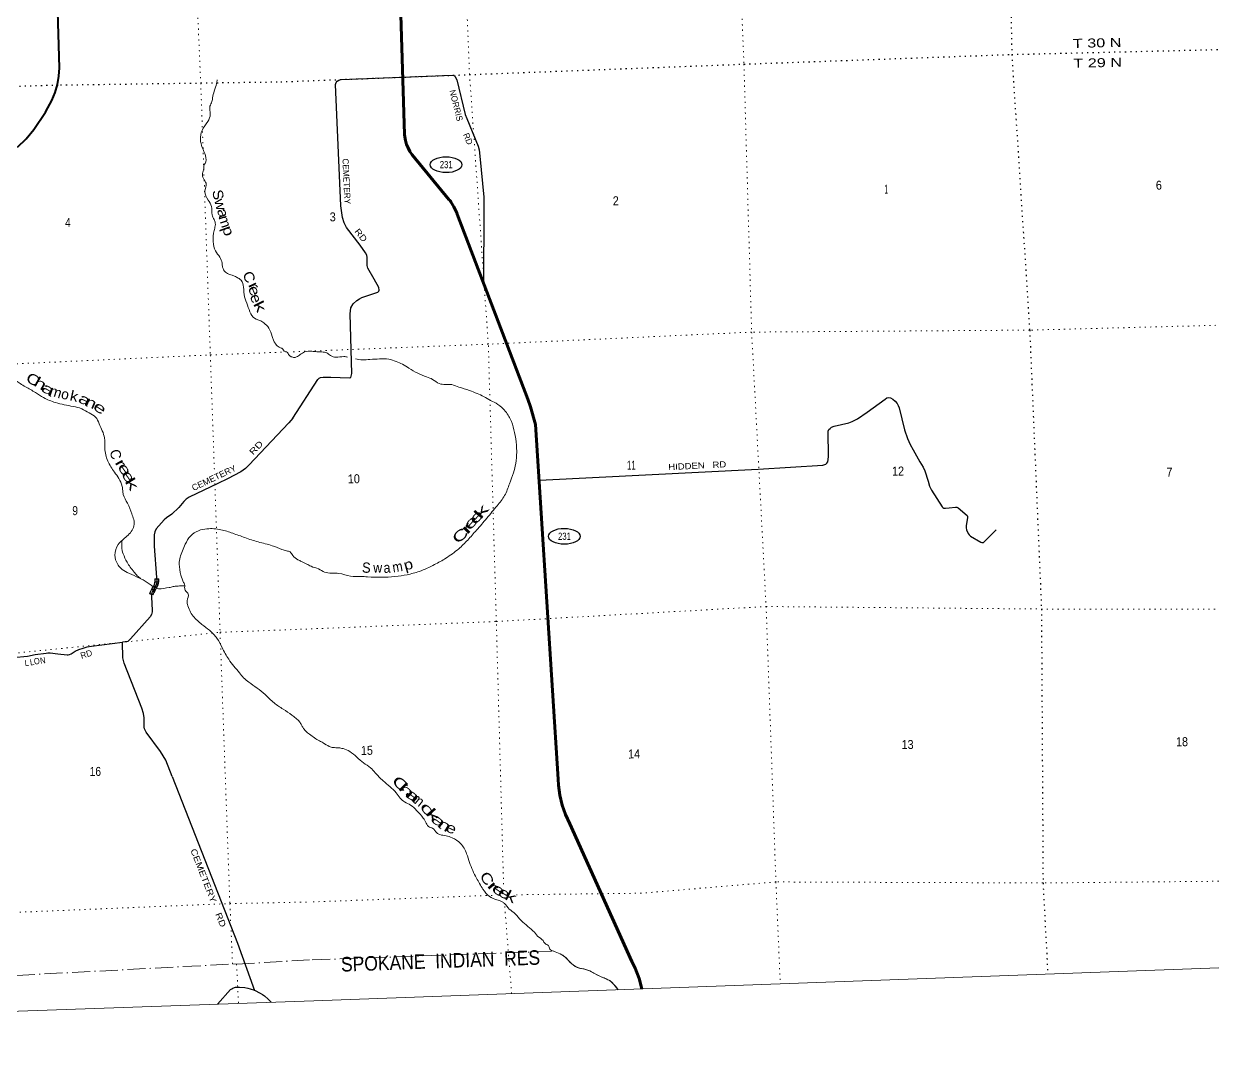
# Model space of a CAD drawing. Header units: feet. Extents: x 733631 to 986127, y 195788 to 388968.
# Drawn here: x 795670 to 818814, y 196827 to 216937 of the extents above; entities that cross this region are included whole.
import ezdxf
from ezdxf.enums import TextEntityAlignment as Align

# ---------------------------------------------------------------- set-up
doc = ezdxf.new("R2010")
doc.units = ezdxf.units.FT
doc.header["$LTSCALE"] = 70
doc.linetypes.add('DOT_DASHED', pattern=[7.7, 5, -1.2, 0.3, -1.2])
doc.linetypes.add('DOTTED', pattern=[1.5, 0.3, -1.2])
for name, color, linetype, lineweight in [('17', 7, 'Continuous', 25), ('23', 7, 'Continuous', 70), ('26', 7, 'Continuous', 40), ('29', 7, 'Continuous', 25), ('31', 7, 'Continuous', 13), ('39', 7, 'Continuous', 13), ('4', 7, 'Continuous', 13), ('44', 7, 'DOT_DASHED', 13), ('6', 7, 'DOTTED', 25), ('7', 7, 'DOTTED', 13)]:
    doc.layers.add(name, color=color, linetype=linetype, lineweight=lineweight)
doc.layers.add('30', color=7, linetype='Continuous')
doc.layers.add('41', color=7, linetype='Continuous')

msp = doc.modelspace()

# ---------------------------------------------------------------- linework, layer by layer
at = {"layer": '17'}
for centre in [(803893.59, 214192.09), (806196.16, 206953.16)]:
    msp.add_ellipse(centre, major_axis=(-309.24, 1), ratio=0.500121, dxfattribs=at)
at = {"layer": '23'}
msp.add_lwpolyline([(807707.92, 198137.27), (807651.9, 198342.5), (807574.73, 198540.79), (807508.29, 198674.78), (806305.06, 201355.14), (806220.49, 201533.33), (806155.01, 201719.38), (806109.34, 201911.26), (806083.97, 202106.86), (806078.67, 202221.62), (805631.91, 209131.06), (805538.37, 209476.96), (805485.23, 209627.3), (804110, 213230.82), (804100.44, 213255.87), (804088.65, 213280.82), (804047.13, 213368.66), (803987.49, 213466.75), (803970.89, 213491.71), (803950.27, 213516.75), (803233.49, 214386.86), (803189.89, 214449.82), (803153.11, 214516.99), (803123.56, 214587.63), (803101.55, 214660.98), (803087.33, 214736.22), (803082.74, 214779.99), (802959.72, 218801.98)], dxfattribs=at)
at = {"layer": '26'}
for points in [[(796280.11, 215595.21), (796325.59, 215753.35), (796354.29, 215915.37), (796365.9, 216079.5), (796305.82, 218053.55)], [(795547.22, 214531.2), (795716.77, 214696.97), (795868.07, 214879.55), (796089.85, 215218.02), (796140.99, 215297.48), (796218.35, 215442.7), (796280.11, 215595.21)]]:
    msp.add_lwpolyline(points, dxfattribs=at)
at = {"layer": '29'}
for points in [[(800910.31, 209255.13), (801395.13, 210007.46), (801419.57, 210035.67), (801449.63, 210046.95), (801500.35, 210052.58), (801650.68, 210052.58), (802011.45, 210037.54), (802035.89, 210046.95), (802047.16, 210069.51), (802056.54, 210127.79), (802026.48, 211286.03), (802041.53, 211402.61), (802086.61, 211481.57), (802154.27, 211545.51), (802206.88, 211579.36), (802251.96, 211601.91), (802567.63, 211707.2), (802586.45, 211726.02), (802590.2, 211748.58), (802582.67, 211797.45), (802492.47, 211962.92), (802372.22, 212173.5), (802355.33, 212228.05), (802357.18, 212384.09), (802347.82, 212427.36), (802327.12, 212474.34), (802221.9, 212624.76), (801951.32, 212970.73), (801906.25, 213061), (801876.16, 213166.28), (801846.09, 213391.91), (801740.87, 215753.5), (801754.99, 215790.2), (801775.66, 215816.53), (801801.96, 215835.33), (801845.18, 215852.25), (804025.75, 215934.01), (804044.58, 215928.41), (804055.85, 215920.89), (804072.77, 215902.08), (804100.91, 215843.75), (804268.18, 215170.66), (804296.33, 215091.65), (804521.81, 214550.14), (804538.76, 214478.73), (804551.87, 214354.59), (804627.03, 213557.37), (804627.03, 213301.65), (804625.2, 211880.84)], [(811234, 208338.95), (811286.32, 208358.48), (811308.87, 208377.28), (811325.78, 208401.73), (811340.81, 208499.5), (811333.29, 209003.41), (811346.45, 209035.37), (811370.87, 209056.06), (811399.06, 209080.5), (811453.55, 209101.18), (811739.16, 209161.35), (811801.17, 209189.55), (811904.51, 209244.08), (812092.42, 209371.94), (812445.67, 209627.66), (812477.62, 209652.1), (812505.8, 209657.74), (812549.02, 209648.33), (812591.3, 209626.72), (812639.21, 209584.41), (812678.67, 209537.4), (812696.52, 209500.74), (812716.25, 209454.67), (812821.48, 209025.97), (812881.61, 208860.51), (812934.22, 208742.06), (812986.83, 208634.88), (813122.12, 208401.73), (813186.01, 208298.31), (813219.83, 208228.74), (813279.96, 208025.68), (813310.03, 207929.78), (813347.6, 207852.69), (813553.35, 207526.47), (813565.57, 207514.25), (813587.18, 207500.15), (813618.18, 207499.2), (813693.34, 207506.73), (813813.6, 207521.77), (813838.97, 207518.95), (813866.21, 207506.73), (814039.08, 207356.3), (814047.54, 207338.45), (814046.6, 207318.7), (814024.05, 207160.76), (814024.05, 207117.52), (814031.57, 207078.03), (814061.63, 207010.34), (814080.42, 206982.14), (814106.73, 206957.69), (814309.66, 206837.35), (814326.57, 206833.6), (814341.6, 206831.72), (814360.39, 206835.48), (814369.79, 206844.87), (814609, 207081.95)], [(800910.31, 209255.13), (800833.73, 209163.56), (800051.33, 208336.34)], [(800051.33, 208336.34), (799984.64, 208273.11), (799896.94, 208207.76), (799635.71, 208073.33), (799449.12, 207983.71), (798889.35, 207714.84), (798831.51, 207679.36), (798784.86, 207632.68), (798687.83, 207513.19), (798553.48, 207386.22), (798450.86, 207313.4), (798404.21, 207274.19), (798299.72, 207154.7), (798249.35, 207100.55), (798225.09, 207042.67), (798210.16, 206982.92), (798210.16, 206758.87), (798254.94, 206153.91), (798259.61, 206096.97), (798259.61, 206065.23), (798252.15, 206026.02), (798239.09, 205992.41), (798186.84, 205900.92), (798173.78, 205876.65), (798165.38, 205855.17), (798156.99, 205807.56), (798157.91, 205773.02), (798172.84, 205511.62), (798170.99, 205481.75), (798165.39, 205455.61), (798156.06, 205427.6), (798128.06, 205384.66), (797747.41, 204958.95), (797694.72, 204901.54), (797594.91, 204892.5)], [(805711, 208045.95), (809974, 208259.95), (811234, 208338.95)], [(795463.1, 204592.53), (795744.85, 204620.54), (795894.12, 204650.42), (796103.1, 204680.29), (796135.76, 204683.08), (796182.4, 204683.08), (796334.48, 204665.35), (796513.6, 204642.95), (796536.93, 204645.74), (796557.45, 204649.48), (796595.7, 204665.35), (796670.34, 204717.63), (796744.04, 204750.3), (796827.08, 204777.38), (796906.37, 204798.85), (796991.28, 204814.72), (797594.91, 204892.5)], [(798562.5, 202275.75), (798436.41, 202595.63), (798331.92, 202759.93), (798055.77, 203140.83), (798022.18, 203200.58), (798010.99, 203237.92), (798010.99, 203417.17), (798003.52, 203499.32), (797966.2, 203603.88), (797622.88, 204485.17), (797610.75, 204534.64), (797600.49, 204589.73), (797594.91, 204892.5)], [(798562.5, 202275.75), (799830.84, 199027.22), (800164.98, 198106.53), (800160.75, 198112.45)], [(799445.13, 197840.81), (799697.75, 198127.57), (799718.28, 198142.51), (799738.8, 198153.71), (799772.39, 198164.91), (799794.78, 198170.51), (799826.5, 198174.25), (799871.28, 198170.51), (799977.64, 198163.04), (800033.61, 198153.71), (800078.39, 198140.64), (800162.36, 198110.77), (800276.18, 198056.62), (800320.96, 198030.48), (800356.41, 198004.34), (800427.32, 197940.86), (800489.78, 197878.12)]]:
    msp.add_lwpolyline(points, dxfattribs=at)
at = {"layer": '29', "linetype": 'DOTTED', "lineweight": 100}
for centre, radius, start, end in [((797996.49, 206092.74), 267.39, 329.47665, 7.65808), ((798389.55, 205770.31), 239.43, 139.99279, 168.63379)]:
    msp.add_arc(centre, radius, start, end, dxfattribs=at)
at = {"layer": '31'}
for p, q in [((798222.83, 206123.03), (798299.52, 206126.37)), ((798231.35, 206115.4), (798292.01, 206118.04)), ((798118.8, 205832.18), (798190.95, 205810.75)), ((798185.59, 205820.69), (798127.91, 205837.82)), ((798190.15, 205977.61), (798164.81, 205937.58)), ((798249.96, 205947), (798226.62, 205907.64)), ((798256.84, 205942.92), (798233.5, 205903.56))]:
    msp.add_line(p, q, dxfattribs=at)
msp.add_lwpolyline([(798171.57, 205933.3), (798196.91, 205973.33), (798197.08, 205973.61)], dxfattribs=at)
for centre, radius, start, end in [((797973.48, 206102.68), 250.18, 330.00399, 4.66487), ((797973.48, 206102.68), 258.18, 330.00399, 2.82222), ((797983.1, 206103.3), 309.26, 329.63523, 2.7323), ((797983.1, 206103.3), 317.26, 329.63523, 4.17078), ((798344.71, 205796.31), 228.74, 141.85761, 170.9772), ((798344.71, 205796.31), 220.74, 141.85761, 169.15982), ((798523.58, 205714.41), 354.3, 146.89319, 162.54453), ((798523.58, 205714.41), 346.3, 146.89319, 163.84735)]:
    msp.add_arc(centre, radius, start, end, dxfattribs=at)
at = {"layer": '39'}
msp.add_line((798758.93, 205989.54), (798807.26, 205991.09), dxfattribs=at)
for points in [[(799437.13, 215846.75), (799423.33, 215771.55), (799379.38, 215626.69), (799347.1, 215496.34), (799333.3, 215421.14), (799295.71, 215331.04), (799302.62, 215175.69), (799252.55, 215032.65), (799140.78, 214859.35), (799109.9, 214684.6), (799145.2, 214526.12), (799206.75, 214368.48), (799201.48, 214214.76), (799182.05, 214189.89), (799176.39, 214112.93), (799150.92, 214023.22), (799168.29, 213920.73), (799219.67, 213829.44), (799198.37, 213671.16), (799258.22, 213503.37), (799324.81, 213378.22), (799338.03, 213214.99), (799375.33, 213121.23), (799399.64, 213055.33), (799397.32, 213000.71), (799375.94, 212909.1), (799356.43, 212694.31), (799404.61, 212512), (799485.2, 212391.34), (799531.35, 212273.62), (799541.84, 212197.18), (799595.55, 212095.86), (799771.66, 212022.72), (799845.68, 211982.66), (799903.61, 211940.07), (799948.24, 211806.14), (799968.28, 211618.88), (800028, 211455.12), (800091.95, 211285.44), (800198.28, 211181.77), (800263.65, 211159.63), (800343.98, 211111.69), (800444.26, 211007.83), (800505.87, 210848.17), (800532.51, 210772.25), (800566.78, 210710.72), (800621.31, 210647.82), (800668.51, 210625.09), (800695.07, 210615.84), (800726.63, 210576.44), (800763.73, 210553.39), (800805.65, 210533.72), (800827.33, 210496.33), (800848.1, 210467.13), (800867.75, 210452.76)], [(794035.12, 213911.51), (794190.99, 213775.09), (794238.01, 213693.76), (794297.1, 213550.19), (794336.3, 213460.53), (794414.62, 213347.88), (794505.56, 213219.47), (794595.94, 213109.23), (794680.51, 212990.71), (794695.66, 212958.87), (794697.32, 212841.74), (794695, 212787.12), (794687.44, 212706.06), (794687.2, 212649.48), (794692.08, 212558.72), (794702.56, 212482.28), (794710.72, 212415.86), (794735.02, 212349.97), (794788.61, 212252.69), (794911.36, 212076.81), (794936.54, 212047.31), (794980.91, 211986.1), (795045.4, 211927.56), (795096.53, 211844.35), (795065.44, 211740.31), (795038.64, 211692.98), (795037.25, 211672.73), (795050.64, 211632.75), (795082.32, 211589.32), (795076.46, 211518.41), (795090.48, 211458.25), (795102.98, 211446.53), (795127.97, 211423.09), (795129.99, 211423.15), (795130.05, 211421.13), (795182.49, 211360.18), (795188.89, 211220.98), (795152.64, 211088.49), (795123.14, 210933.99), (795130.87, 210817.05), (795167.92, 210731.36), (795196.58, 210655.51), (795196.4, 210596.91), (795220.83, 210526.98), (795242.1, 210493.31), (795258.89, 210473.65), (795255.8, 210443.24), (795154.1, 210399.57), (795140.54, 210380.95), (795140.87, 210306.21), (795245.44, 210194.4), (795328.42, 210126.35), (795438.29, 210038.95), (795601.47, 209927.01), (795704.46, 209865.66), (795895.91, 209754.62), (796056.69, 209654.72), (796288.08, 209559.11), (796632.02, 209483.27), (796797.15, 209438.06), (796941.21, 209355.81), (797068.99, 209277.07), (797137.79, 209145.93), (797241.51, 208868.42), (797247.79, 208668.6), (797306.14, 208419.94), (797436.22, 208203.89), (797520.98, 208079.33), (797586.44, 207925.86), (797597.06, 207845.38), (797607.67, 207764.9), (797689.67, 207599.84), (797770.91, 207394.35), (797810.87, 207280.46), (797814.81, 207155.32), (797679.57, 206957.02), (797510.89, 206794.01), (797444.68, 206585.8), (797492.48, 206415.6), (797557.74, 206332.84), (797683.63, 206250), (797864.09, 206166.9), (798036.61, 206079.5), (798187.88, 205971.03)], [(800867.75, 210452.76), (800892.71, 210446.36), (800956.03, 210438.6), (800979.8, 210447.36), (801054, 210491.95), (801138, 210543.95), (801277, 210556.95), (801380, 210548.95), (801473, 210544.95), (801570, 210523.95), (801644, 210472.95), (801745, 210442.95), (801900, 210453.95), (801976.89, 210445.86)], [(802127.15, 210408.08), (802267, 210389.95), (802412, 210398.95), (802597, 210408.95), (802777, 210405.95), (802919, 210359.95), (803047, 210303.95), (803170, 210227.95), (803343, 210129.95), (803514, 210057.95), (803632, 210009.95), (803761, 209927.95), (804003, 209907.95), (804145, 209859.95), (804350, 209793.95), (804497, 209733.95), (804625, 209675.95), (804759, 209600.95), (804902, 209522.95), (805052, 209384.95), (805165, 209186.95), (805227, 208975.95), (805264, 208729.95), (805269, 208590.95), (805249, 208373.95), (805204, 208188.95), (805129, 207977.95), (805033, 207745.95), (804887, 207548.95), (804688, 207306.95), (804485, 207072.95), (804315, 206880.95), (804139, 206709.95), (803890, 206527.95), (803669, 206401.95), (803372, 206268.95), (803136, 206205.95), (802898, 206168.95), (802636, 206157.95), (802364, 206162.95), (802230, 206172.95), (802033, 206176.95), (801806, 206230.95), (801527, 206257.95), (801411, 206316.95), (801264, 206368.95), (801183, 206412.95), (801077, 206463.95), (801008.97, 206496.21)], [(801008.97, 206496.21), (800907.6, 206577.12), (800856.25, 206648.86), (800788.92, 206668.92), (800697.05, 206698.3), (800508.83, 206771.05), (800235.68, 206845.12), (799976.4, 206927.71), (799739.28, 207013.04), (799508.72, 207082.42), (799237.35, 207099.97), (799070.78, 207062.3), (798916.41, 206958.34), (798814.36, 206797.47), (798757.72, 206670.39), (798697.08, 206413.87), (798730.18, 206196.72), (798783.27, 206050.94), (798805.12, 205999.11), (798802.35, 205958.61), (798824.89, 205884.58), (798871.02, 205831.51), (798850.98, 205697.51), (798857.24, 205627), (798969.53, 205398.26), (799140.36, 205236.04), (799285.37, 205123.52), (799431.72, 204968.6), (799532.39, 204787.97), (799660.9, 204557.73), (799869.29, 204293.68), (799949.06, 204199.26), (800050.78, 204113.63), (800367.57, 203873.27), (800544.58, 203707.21), (800720.13, 203587.58), (800891.52, 203471.86), (800968.19, 203411.69), (801039.19, 203339.21), (801077.43, 203279.82), (801109.62, 203223.31), (801127.11, 203194.54)], [(797581.61, 206865.61), (797576.96, 206749.66), (797605.57, 206611.17), (797681.31, 206451.97), (797743.1, 206350.91), (797816.75, 206258.32), (797880.57, 206184.41), (797942.86, 206134.57)], [(798187.88, 205971.03), (798293.87, 205932.18), (798499.31, 205954.94), (798521.45, 205957.67), (798559.49, 205969), (798637.92, 205981.62), (798678.24, 205984.93), (798726.56, 205990.52), (798758.93, 205989.54)], [(801127.11, 203194.54), (801160, 203157.95), (801236, 203098.95), (801330, 203027.95), (801430, 202966.95), (801499, 202931.95), (801620, 202859.95), (801697, 202838.95), (801800, 202834.95), (801887, 202817.95), (802019, 202761.95), (802152, 202655.95), (802286, 202540.95), (802421, 202444.95), (802513, 202347.95), (802666, 202192.95), (802803, 202075.95), (802920, 201958.95), (803001, 201855.95), (803087, 201780.95), (803203, 201719.95), (803318, 201614.95), (803450, 201465.95), (803508, 201367.95), (803571, 201288.95), (803652, 201253.95), (803687, 201203.95), (803775, 201142.95), (803893, 201120.95), (804012, 201082.95), (804176, 200970.95), (804293, 200770.95), (804352, 200598.95), (804412, 200443.95), (804487, 200295.95), (804612, 200081.95), (804740, 199938.95), (804883, 199874.95), (804984, 199836.95), (805033, 199800.95), (805124, 199693.95), (805241, 199598.95), (805355, 199469.95), (805488, 199355.95), (805613, 199240.95), (805700, 199144.95), (805800, 199049.95), (805800.88, 199046.42)], [(805800, 199049.95), (805821, 199021.95), (805890, 198980.95), (805914, 198912.95), (805986.5, 198871.03)], [(805986.5, 198871.03), (805989, 198869.95), (806113, 198823.95), (806211, 198756.95), (806341, 198627.95), (806486, 198543.95), (806579, 198525.95), (806727, 198471.95), (806820.06, 198419.46), (806929.23, 198368.48), (807010, 198333.95), (807131.2, 198257.42), (807245.76, 198120.63)]]:
    msp.add_spline(points, degree=3, dxfattribs=at)
at = {"layer": '4'}
msp.add_lwpolyline([(862926.63, 200194.17), (832122.26, 199031.09), (801316.31, 197907.66), (770508.82, 196826.61)], dxfattribs=at)
msp.add_lwpolyline([(862926.63, 200194.17), (832122.26, 199031.09), (801316.31, 197907.66), (770508.82, 196826.61)], dxfattribs=at)
at = {"layer": '44'}
msp.add_line((801287.8, 198704.33), (805986.5, 198871.03), dxfattribs=at)
for points in [[(805986.5, 198871.03), (806118.36, 198821.51), (806177.73, 198783.75), (806229.26, 198740.9), (806311.82, 198654.41), (806370.21, 198605.46), (806426.27, 198570.07), (806498.64, 198540.33), (806589.27, 198522.8), (806687.33, 198489.55), (806736.4, 198467.12), (806830.61, 198414.39), (806903.87, 198380.06), (807036.23, 198322.1), (807079.63, 198299.66), (807127.81, 198261.33), (807245.78, 198120.61)], [(770479.02, 197693.29), (773158.66, 197709.42), (778499.58, 198035.32), (783756.39, 198161.65), (789036.87, 198242.27), (789155.79, 198243.31), (794353.06, 198344.24), (794461.04, 198344.05), (799737, 198623.28), (799811.3, 198620.49), (801287.8, 198704.33)]]:
    msp.add_lwpolyline(points, dxfattribs=at)
at = {"layer": '6'}
for points in [[(814548.84, 227308.87), (814562.42, 226929.95), (814815.8, 221588.72), (814910.05, 216339.41), (815258.8, 210969.69), (815487.7, 205537.08), (815519.03, 200201.7), (815611.51, 198423.7)], [(800675.91, 215806.27), (809694.27, 216150.87), (814910.05, 216339.41), (820038.34, 216461.62), (825362.64, 216567.37), (828218.04, 216678.74)], [(769908.79, 214269.17), (772662.16, 214502.29), (777770.82, 214969.36), (782973.2, 215390.52), (788369.29, 215514.61), (793694.69, 215674.52), (796386.54, 215744.77), (800675.91, 215806.27)]]:
    msp.add_lwpolyline(points, dxfattribs=at)
at = {"layer": '7'}
for p, q in [((804789.66, 199960.38), (801247.51, 199830.56)), ((805170.25, 198045.89), (805029.26, 199828.1))]:
    msp.add_line(p, q, dxfattribs=at)
for points in [[(804350.73, 215946.74), (803914.86, 226663.92), (803724.59, 231976.05), (803529.85, 237310.32), (803298.85, 242641.87), (803245.96, 243944.57)], [(808554.95, 244136.01), (808600.07, 242688.59), (808797.53, 237423.07), (809009.91, 232115.4), (809153.25, 226725.6), (809476.22, 221438.23), (809694.27, 216150.87), (809844.45, 210930.92), (810126.14, 205586.19), (810317.42, 200221.54), (810401.62, 198234.57)], [(797918.08, 243753.75), (798011.14, 242480.69), (798289.94, 237151.67), (798389.05, 231816.89), (798645.45, 226493.22), (799115.74, 215783.9)], [(805012.38, 200177.77), (804871.98, 205293.88), (804716.31, 210695.57), (804350.73, 215946.74)], [(799115.74, 215783.9), (799302.61, 210486.28), (799382.14, 208226.88)], [(829317.88, 211389.11), (825601.74, 211233.95), (820461.51, 211103.43), (815258.8, 210969.69), (809844.45, 210930.92), (804716.31, 210695.57), (800864.09, 210546.78)], [(770070.22, 209576.55), (772735.3, 209671.78), (777979.53, 209876.5), (783222.44, 210123.61), (785997.17, 209358.05), (788558.98, 209706.99), (793857.67, 210236.72), (799302.61, 210486.28), (800864.09, 210546.78)], [(799390.85, 207979.28), (799492.77, 205083.7), (799683.23, 199800.34), (799735.92, 198620.63)], [(801057.46, 205142.23), (804871.98, 205293.88), (810126.14, 205586.19), (815487.7, 205537.08), (820688.92, 205537.43), (825271.39, 205610.83), (831133.08, 206100.62), (831858.93, 206117.86)], [(770249.23, 204373.17), (772910.47, 204488.95), (778253.65, 204632.2), (783454.74, 204795.12), (786271.96, 204220.85), (788916.89, 204433.04), (794101.72, 204534.84), (799492.77, 205083.7), (801057.46, 205142.23)], [(832058.22, 200754.22), (831080.02, 200747.48), (825791.77, 200444.41), (820935.13, 200254.66), (815519.03, 200201.7), (810317.42, 200221.54), (807694.78, 200001.73), (805265.56, 199971.82)], [(770429.53, 199132.01), (773129.59, 199129.73), (778455.84, 199361.33), (783686.6, 199480.77), (788883.27, 199655.68), (794334.39, 199580.14), (799683.23, 199800.34), (801247.51, 199830.56)], [(799811.58, 198620.49), (799811.3, 198620.49), (799853.47, 197855.38)]]:
    msp.add_lwpolyline(points, dxfattribs=at)

# ---------------------------------------------------------------- texts
at = {"layer": '17', "width": 0.8}
for p in [(803896.49, 214123.78), (806199.06, 206884.85)]:
    msp.add_text('231', height=140, dxfattribs=at).set_placement(p, align=Align.CENTER)
at = {"layer": '30'}
for s, rotation, p in [('NORRIS', 283.956, (803957.07, 215634.75)), ('RD', 292.606, (804220.55, 214779.36)), ('CEMETERY', 272.551, (801875.24, 214310.22))]:
    msp.add_text(s, height=120, rotation=rotation, dxfattribs=at).set_placement(p)
for s, rotation, width, p in [('RD', 308.029, 1.2, (802103.04, 212890.36)), ('RD', 46.595, 1.3, (800135.42, 208527.12)), ('CEMETERY', 25.656, 1.05, (798976.74, 207834.47)), ('HIDDEN   RD', 2.874, 1.15, (808225.06, 208242.24)), ('CEMETERY    RD', 291.327, 1.25, (798911.73, 200842.25))]:
    msp.add_text(s, height=120, rotation=rotation, dxfattribs=dict(at, width=width)).set_placement(p)
for s, rotation, width, p in [('N', 8.134, 0.8, (796047.57, 204477.17)), ('L', 6.677, 0.9, (795734.33, 204429.65)), ('L', 8.32, 0.95, (795840.08, 204442.91)), ('O', 9.32, 0.8, (795932.88, 204463.12))]:
    msp.add_text(s, height=120, rotation=rotation, dxfattribs=dict(at, width=width)).set_placement(p, align=Align.CENTER)
for s, rotation, p in [('R', 18.062, (796850.18, 204584.31)), ('D', 18.151, (796960.92, 204617.36))]:
    msp.add_text(s, height=120, rotation=rotation, dxfattribs=at).set_placement(p, align=Align.CENTER)
at = {"layer": '41'}
for s, rotation, width, p in [('S', 281.679, 1.1, (799357.33, 213585.76)), ('w', 284.472, 1.15, (799403.95, 213392.88)), ('a', 287.264, 1.2, (799455.25, 213221.72)), ('m', 287.264, 1.05, (799495.06, 213056.02)), ('p', 290.057, 1.3, (799558.62, 212870.66)), ('C', 292.849, 1.15, (799966.83, 211965.19)), ('r', 295.641, 1.5, (800063.59, 211794.97)), ('e', 293.434, 1.3, (800068.39, 211698.93)), ('e', 288.434, 1.15, (800097.8, 211554.43)), ('k', 296.226, 1.55, (800178.92, 211386.92)), ('C', 328.974, 1.35, (795801.51, 209922.6)), ('h', 329.911, 1.55, (795945.18, 209842.99)), ('a', 328.11, 1.65, (796091.71, 209734.74)), ('m', 342.373, 1.05, (796264.56, 209671.51)), ('k', 347.873, 1.15, (796629.64, 209587.27)), ('a', 331.909, 1.5, (796808.79, 209528.65)), ('n', 336.094, 1.4, (796941.48, 209467.29)), ('e', 325.683, 1.6, (797099.25, 209375.24)), ('r', 299.439, 1.65, (797472.02, 208329.49)), ('e', 304.449, 1.65, (797554.55, 208202.42)), ('e', 304.449, 1.65, (797627.2, 208061.35)), ('k', 301.603, 1.75, (797690.82, 207922.07)), ('e', 49.049, 1.85, (804553.43, 207267.69)), ('k', 50.002, 2.05, (804653.64, 207372.66)), ('r', 45.961, 2.25, (804370.05, 207044.19)), ('e', 48.596, 1.9, (804448.44, 207159.45)), ('C', 39.529, 1.6, (804231.12, 206893.3)), ('p', 15.744, 1.2, (803183.21, 206309)), ('S', 356.938, 0.95, (802336.43, 206243.34)), ('w', 359.961, 0.9, (802562.23, 206243.65)), ('a', 3.368, 0.9, (802748.26, 206243.43)), ('m', 9.554, 0.9, (802963.34, 206262.4)), ('C', 319.111, 1.65, (802940.31, 202057.39)), ('h', 316.066, 2.1, (803057.97, 201933.84)), ('a', 320.158, 1.9, (803182.29, 201829.94)), ('o', 311.748, 1.9, (803462.45, 201569.28)), ('k', 310.24, 2.05, (803568.99, 201454.71)), ('a', 320.278, 1.9, (803683.64, 201336.71)), ('n', 328.029, 1.65, (803810.08, 201246)), ('e', 335.395, 1.3, (803956.65, 201179.55)), ('C', 300.305, 1.35, (804605.18, 200237.18)), ('r', 310.933, 2.1, (804738.79, 200071.95)), ('e', 323.532, 1.7, (804864.11, 199985.58)), ('e', 331.591, 1.45, (804981.24, 199916.6)), ('k', 333.413, 1.55, (805112.06, 199847.59))]:
    msp.add_text(s, height=200, rotation=rotation, dxfattribs=dict(at, width=width)).set_placement(p, align=Align.CENTER)
for s, rotation, p in [('o', 347.258, (796455.07, 209623.88)), ('C', 284.048, (797363.22, 208525.04)), ('m', 320.973, (803289.03, 201744.78))]:
    msp.add_text(s, height=200, rotation=rotation, dxfattribs=at).set_placement(p, align=Align.CENTER)
at = {"layer": '44', "width": 0.9}
msp.add_text('SPOKANE  INDIAN  RES', height=283, rotation=2.031, dxfattribs=at).set_placement((801851.25, 198473.79))
at = {"layer": '6', "width": 1.35}
for s, p in [('T 30 N', (816100.48, 216465.4)), ('T 29 N', (816111.28, 216078.7))]:
    msp.add_text(s, height=175, rotation=1.365, dxfattribs=at).set_placement(p)
at = {"layer": '7'}
for s, width, p in [('6', 0.9, (817717.55, 213704.03)), ('1', 0.45, (812429.9, 213625.06)), ('2', 0.9, (807142.16, 213400.8)), ('3', 0.9, (801629.24, 213087.04)), ('11', 0.65, (807419.48, 208248.98)), ('12', 0.9, (812579.73, 208133.99)), ('10', 0.9, (801981.88, 207984.44)), ('7', 0.9, (817924.22, 208115.89)), ('13', 0.9, (812765.95, 202807.86)), ('18', 0.9, (818109.24, 202862.14)), ('15', 0.9, (802236.18, 202694.3)), ('14', 0.9, (807439.37, 202625.01))]:
    msp.add_text(s, height=175, rotation=1.094, dxfattribs=dict(at, width=width)).set_placement(p)
at = {"layer": '7', "width": 0.85}
for s, p in [('4', (796474.42, 212977.97)), ('9', (796614.6, 207365.69)), ('16', (796953.21, 202286.33))]:
    msp.add_text(s, height=175, dxfattribs=at).set_placement(p)

doc.saveas('drawing.dxf')
